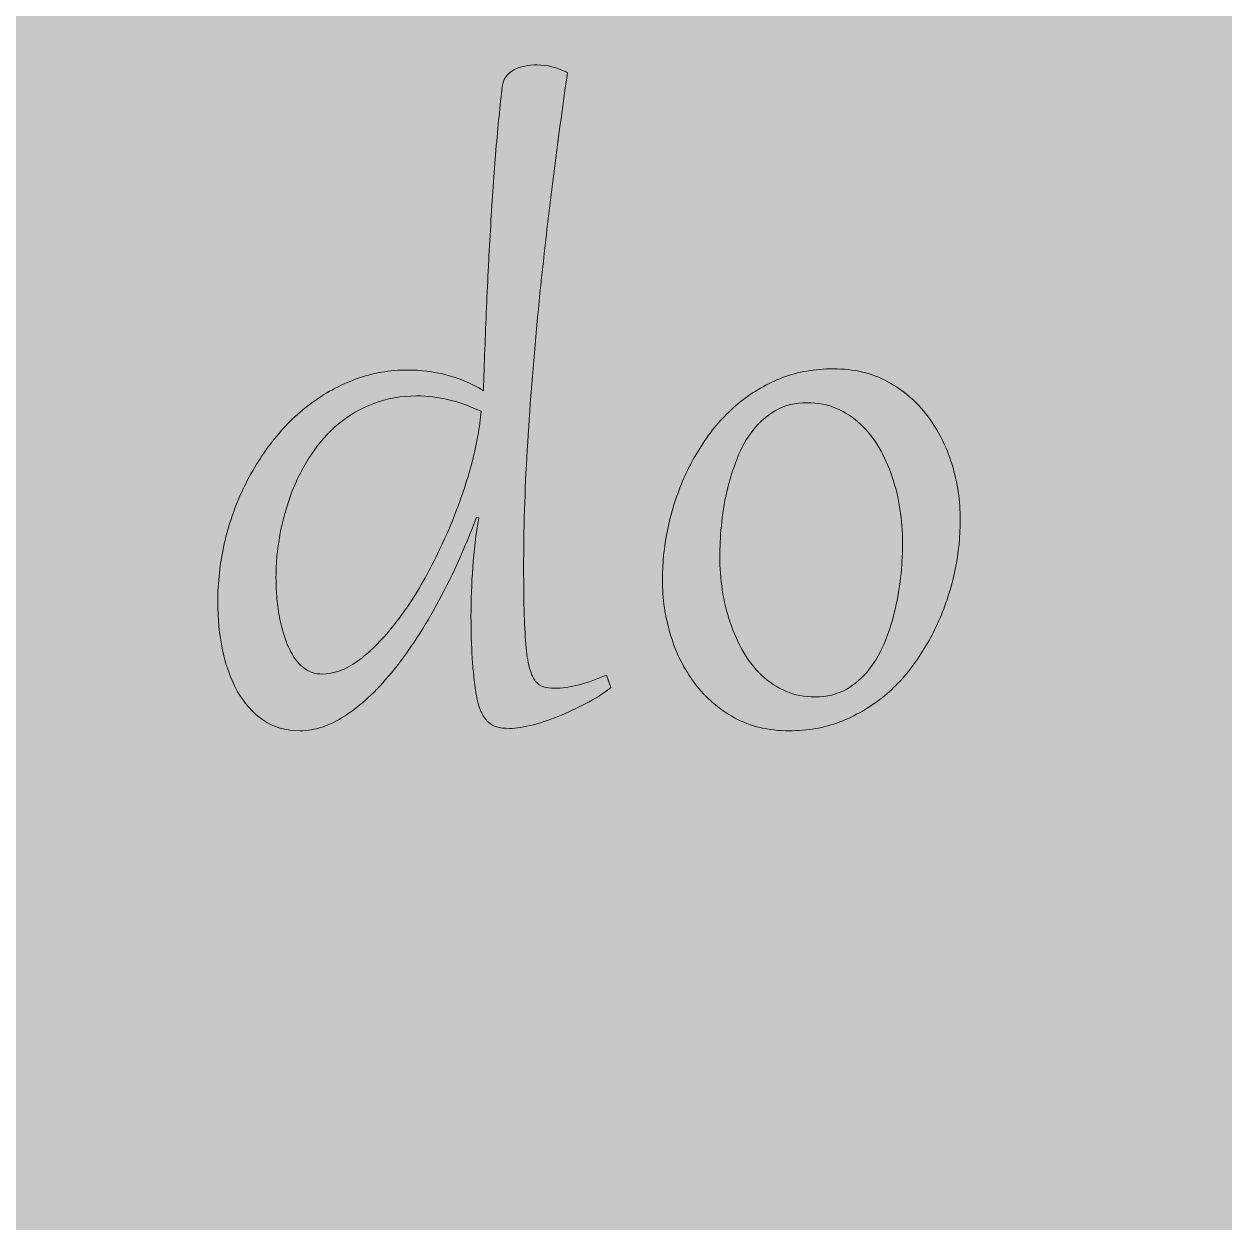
# Model space of a CAD drawing. Extents: x -4214 to -1795, y -2227 to -856.
# Drawn here: x -3295.4 to -3194.9, y -1778.5 to -1678.1 of the extents above; entities that cross this region are included whole.
import ezdxf

# ---------------------------------------------------------------- set-up
doc = ezdxf.new("R2010")
doc.units = 0
doc.header["$MEASUREMENT"] = 0
doc.layers.add('Layer 1', color=7, linetype='Continuous')

# ---------------------------------------------------------------- blocks, each defined once
blk = doc.blocks.new('block 14')
at = {"layer": 'Layer 1', "true_color": 0x2a3f49}
h = blk.add_hatch(color=149, dxfattribs=at)
h.dxf.hatch_style = 2
edge = h.paths.add_edge_path()
edge.add_spline(control_points=[(-3249.85, -1682.21), (-3250.34, -1685.63), (-3250.8, -1689.11), (-3251.24, -1692.69), (-3251.69, -1696.26), (-3252.08, -1699.82), (-3252.41, -1703.36), (-3252.75, -1706.91), (-3253.01, -1710.4), (-3253.22, -1713.83), (-3253.42, -1717.27), (-3253.52, -1720.57), (-3253.52, -1723.72), (-3253.52, -1725.24), (-3253.5, -1726.54), (-3253.47, -1727.63), (-3253.43, -1728.72), (-3253.38, -1729.64), (-3253.31, -1730.39), (-3253.24, -1731.14), (-3253.13, -1731.74), (-3253, -1732.18), (-3252.88, -1732.62), (-3252.72, -1732.97), (-3252.52, -1733.21), (-3252.33, -1733.45), (-3252.1, -1733.61), (-3251.85, -1733.68), (-3251.59, -1733.75), (-3251.29, -1733.79), (-3250.94, -1733.79), (-3250.3, -1733.79), (-3249.6, -1733.69), (-3248.86, -1733.5), (-3248.11, -1733.3), (-3247.36, -1733.03), (-3246.59, -1732.68), (-3246.59, -1732.68), (-3246.21, -1733.73), (-3246.21, -1733.73), (-3246.69, -1734.12), (-3247.3, -1734.52), (-3248.03, -1734.92), (-3248.76, -1735.32), (-3249.53, -1735.69), (-3250.34, -1736.03), (-3251.14, -1736.36), (-3251.93, -1736.63), (-3252.7, -1736.84), (-3253.48, -1737.05), (-3254.14, -1737.15), (-3254.71, -1737.15), (-3255.12, -1737.15), (-3255.49, -1737.11), (-3255.8, -1737.02), (-3256.1, -1736.92), (-3256.37, -1736.75), (-3256.59, -1736.52), (-3256.81, -1736.28), (-3257, -1735.97), (-3257.15, -1735.58), (-3257.31, -1735.19), (-3257.43, -1734.7), (-3257.53, -1734.09), (-3257.65, -1733.29), (-3257.75, -1732.35), (-3257.82, -1731.27), (-3257.89, -1730.2), (-3257.93, -1729.03), (-3257.93, -1727.77), (-3257.93, -1726.43), (-3257.88, -1725.06), (-3257.78, -1723.67), (-3257.68, -1722.28), (-3257.51, -1720.89), (-3257.28, -1719.51), (-3257.28, -1719.51), (-3257.47, -1719.47), (-3257.47, -1719.47), (-3258.5, -1722.2), (-3259.62, -1724.66), (-3260.84, -1726.86), (-3262.05, -1729.06), (-3263.31, -1730.94), (-3264.6, -1732.5), (-3265.88, -1734.06), (-3267.18, -1735.26), (-3268.48, -1736.1), (-3269.78, -1736.93), (-3271.03, -1737.35), (-3272.23, -1737.35), (-3273.44, -1737.35), (-3274.48, -1737.05), (-3275.35, -1736.44), (-3276.22, -1735.83), (-3276.94, -1735.02), (-3277.5, -1734.02), (-3278.05, -1733.02), (-3278.47, -1731.88), (-3278.73, -1730.58), (-3279, -1729.29), (-3279.14, -1727.95), (-3279.14, -1726.58), (-3279.14, -1724.93), (-3278.95, -1723.3), (-3278.59, -1721.7), (-3278.23, -1720.09), (-3277.71, -1718.57), (-3277.03, -1717.14), (-3276.35, -1715.7), (-3275.54, -1714.37), (-3274.58, -1713.14), (-3273.63, -1711.91), (-3272.56, -1710.85), (-3271.38, -1709.97), (-3270.2, -1709.08), (-3268.92, -1708.39), (-3267.55, -1707.88), (-3266.17, -1707.38), (-3264.72, -1707.13), (-3263.21, -1707.13), (-3262.15, -1707.13), (-3261.09, -1707.26), (-3260.03, -1707.53), (-3258.98, -1707.8), (-3257.93, -1708.24), (-3256.88, -1708.86), (-3256.82, -1706.58), (-3256.73, -1704.26), (-3256.63, -1701.9), (-3256.53, -1699.54), (-3256.41, -1697.25), (-3256.28, -1695.02), (-3256.14, -1692.8), (-3256, -1690.69), (-3255.84, -1688.7), (-3255.67, -1686.71), (-3255.5, -1684.94), (-3255.31, -1683.39), (-3255.27, -1683.06), (-3255.17, -1682.78), (-3254.99, -1682.55), (-3254.81, -1682.31), (-3254.59, -1682.13), (-3254.33, -1681.98), (-3254.06, -1681.84), (-3253.75, -1681.74), (-3253.42, -1681.67), (-3253.08, -1681.6), (-3252.74, -1681.57), (-3252.39, -1681.57), (-3251.59, -1681.57), (-3250.74, -1681.79), (-3249.85, -1682.21)], knot_values=[0, 0, 0, 0, 1, 1, 1, 2, 2, 2, 3, 3, 3, 4, 4, 4, 5, 5, 5, 6, 6, 6, 7, 7, 7, 8, 8, 8, 9, 9, 9, 10, 10, 10, 11, 11, 11, 12, 12, 12, 13, 13, 13, 14, 14, 14, 15, 15, 15, 16, 16, 16, 17, 17, 17, 18, 18, 18, 19, 19, 19, 20, 20, 20, 21, 21, 21, 22, 22, 22, 23, 23, 23, 24, 24, 24, 25, 25, 25, 26, 26, 26, 27, 27, 27, 28, 28, 28, 29, 29, 29, 30, 30, 30, 31, 31, 31, 32, 32, 32, 33, 33, 33, 34, 34, 34, 35, 35, 35, 36, 36, 36, 37, 37, 37, 38, 38, 38, 39, 39, 39, 40, 40, 40, 41, 41, 41, 42, 42, 42, 43, 43, 43, 44, 44, 44, 45, 45, 45, 46, 46, 46, 47, 47, 47, 48, 48, 48, 49, 49, 49, 50, 50, 50, 51, 51, 51, 51], degree=3, periodic=1)
edge = h.paths.add_edge_path()
edge.add_spline(control_points=[(-3257.09, -1710.59), (-3258.9, -1709.73), (-3260.69, -1709.3), (-3262.48, -1709.3), (-3263.78, -1709.3), (-3264.98, -1709.51), (-3266.08, -1709.93), (-3267.17, -1710.34), (-3268.15, -1710.92), (-3269.03, -1711.65), (-3269.9, -1712.38), (-3270.67, -1713.24), (-3271.32, -1714.23), (-3271.98, -1715.21), (-3272.52, -1716.28), (-3272.95, -1717.41), (-3273.38, -1718.54), (-3273.71, -1719.72), (-3273.93, -1720.94), (-3274.15, -1722.16), (-3274.26, -1723.38), (-3274.26, -1724.59), (-3274.26, -1725.02), (-3274.24, -1725.51), (-3274.2, -1726.07), (-3274.16, -1726.63), (-3274.09, -1727.2), (-3273.97, -1727.8), (-3273.86, -1728.4), (-3273.71, -1728.98), (-3273.52, -1729.55), (-3273.33, -1730.12), (-3273.09, -1730.64), (-3272.81, -1731.09), (-3272.53, -1731.55), (-3272.19, -1731.92), (-3271.79, -1732.19), (-3271.4, -1732.46), (-3270.93, -1732.6), (-3270.4, -1732.6), (-3269.43, -1732.6), (-3268.44, -1732.24), (-3267.43, -1731.52), (-3266.43, -1730.79), (-3265.45, -1729.83), (-3264.49, -1728.63), (-3263.53, -1727.44), (-3262.62, -1726.07), (-3261.77, -1724.53), (-3260.91, -1722.98), (-3260.15, -1721.4), (-3259.49, -1719.76), (-3258.83, -1718.13), (-3258.28, -1716.52), (-3257.86, -1714.93), (-3257.44, -1713.34), (-3257.18, -1711.89), (-3257.09, -1710.59)], knot_values=[0, 0, 0, 0, 1, 1, 1, 2, 2, 2, 3, 3, 3, 4, 4, 4, 5, 5, 5, 6, 6, 6, 7, 7, 7, 8, 8, 8, 9, 9, 9, 10, 10, 10, 11, 11, 11, 12, 12, 12, 13, 13, 13, 14, 14, 14, 15, 15, 15, 16, 16, 16, 17, 17, 17, 18, 18, 18, 19, 19, 19, 19], degree=3, periodic=1)
h = blk.add_hatch(color=149, dxfattribs=at)
h.dxf.hatch_style = 2
edge = h.paths.add_edge_path()
edge.add_spline(control_points=[(-3241.9, -1724.69), (-3241.9, -1723.33), (-3241.76, -1721.96), (-3241.48, -1720.56), (-3241.2, -1719.16), (-3240.78, -1717.81), (-3240.23, -1716.5), (-3239.68, -1715.2), (-3239, -1713.97), (-3238.19, -1712.81), (-3237.37, -1711.67), (-3236.44, -1710.66), (-3235.38, -1709.8), (-3234.32, -1708.95), (-3233.13, -1708.27), (-3231.83, -1707.77), (-3230.53, -1707.27), (-3229.12, -1707.03), (-3227.58, -1707.03), (-3225.86, -1707.03), (-3224.34, -1707.39), (-3223.02, -1708.11), (-3221.7, -1708.84), (-3220.59, -1709.79), (-3219.69, -1710.98), (-3218.79, -1712.17), (-3218.11, -1713.53), (-3217.64, -1715.04), (-3217.18, -1716.56), (-3216.95, -1718.11), (-3216.95, -1719.7), (-3216.95, -1721.05), (-3217.09, -1722.42), (-3217.37, -1723.82), (-3217.66, -1725.22), (-3218.07, -1726.57), (-3218.63, -1727.88), (-3219.19, -1729.19), (-3219.87, -1730.42), (-3220.69, -1731.57), (-3221.5, -1732.72), (-3222.43, -1733.72), (-3223.5, -1734.58), (-3224.56, -1735.43), (-3225.74, -1736.11), (-3227.04, -1736.61), (-3228.34, -1737.11), (-3229.76, -1737.35), (-3231.29, -1737.35), (-3233.01, -1737.35), (-3234.53, -1737), (-3235.85, -1736.27), (-3237.17, -1735.54), (-3238.28, -1734.59), (-3239.17, -1733.4), (-3240.07, -1732.21), (-3240.75, -1730.86), (-3241.21, -1729.34), (-3241.67, -1727.83), (-3241.9, -1726.27), (-3241.9, -1724.69)], knot_values=[0, 0, 0, 0, 1, 1, 1, 2, 2, 2, 3, 3, 3, 4, 4, 4, 5, 5, 5, 6, 6, 6, 7, 7, 7, 8, 8, 8, 9, 9, 9, 10, 10, 10, 11, 11, 11, 12, 12, 12, 13, 13, 13, 14, 14, 14, 15, 15, 15, 16, 16, 16, 17, 17, 17, 18, 18, 18, 19, 19, 19, 20, 20, 20, 20], degree=3, periodic=1)
edge = h.paths.add_edge_path()
edge.add_spline(control_points=[(-3237.09, -1722.78), (-3237.09, -1723.69), (-3237.02, -1724.62), (-3236.88, -1725.55), (-3236.74, -1726.49), (-3236.52, -1727.4), (-3236.22, -1728.27), (-3235.93, -1729.15), (-3235.56, -1729.96), (-3235.13, -1730.72), (-3234.69, -1731.48), (-3234.17, -1732.14), (-3233.58, -1732.71), (-3232.98, -1733.27), (-3232.31, -1733.71), (-3231.56, -1734.03), (-3230.82, -1734.35), (-3229.99, -1734.52), (-3229.1, -1734.52), (-3228.11, -1734.52), (-3227.25, -1734.3), (-3226.51, -1733.88), (-3225.76, -1733.46), (-3225.12, -1732.9), (-3224.57, -1732.2), (-3224.03, -1731.5), (-3223.58, -1730.7), (-3223.22, -1729.8), (-3222.87, -1728.91), (-3222.58, -1727.97), (-3222.37, -1727.02), (-3222.15, -1726.05), (-3222, -1725.11), (-3221.91, -1724.17), (-3221.83, -1723.22), (-3221.78, -1722.36), (-3221.78, -1721.57), (-3221.78, -1720.64), (-3221.86, -1719.71), (-3222, -1718.78), (-3222.14, -1717.84), (-3222.36, -1716.95), (-3222.65, -1716.08), (-3222.95, -1715.21), (-3223.31, -1714.4), (-3223.75, -1713.64), (-3224.18, -1712.89), (-3224.7, -1712.23), (-3225.3, -1711.67), (-3225.9, -1711.11), (-3226.57, -1710.67), (-3227.31, -1710.35), (-3228.06, -1710.03), (-3228.88, -1709.87), (-3229.78, -1709.87), (-3230.76, -1709.87), (-3231.62, -1710.08), (-3232.37, -1710.49), (-3233.11, -1710.9), (-3233.76, -1711.46), (-3234.3, -1712.16), (-3234.84, -1712.86), (-3235.3, -1713.66), (-3235.65, -1714.56), (-3236, -1715.46), (-3236.29, -1716.38), (-3236.51, -1717.34), (-3236.72, -1718.29), (-3236.87, -1719.24), (-3236.96, -1720.19), (-3237.05, -1721.13), (-3237.09, -1721.99), (-3237.09, -1722.78)], knot_values=[0, 0, 0, 0, 1, 1, 1, 2, 2, 2, 3, 3, 3, 4, 4, 4, 5, 5, 5, 6, 6, 6, 7, 7, 7, 8, 8, 8, 9, 9, 9, 10, 10, 10, 11, 11, 11, 12, 12, 12, 13, 13, 13, 14, 14, 14, 15, 15, 15, 16, 16, 16, 17, 17, 17, 18, 18, 18, 19, 19, 19, 20, 20, 20, 21, 21, 21, 22, 22, 22, 23, 23, 23, 24, 24, 24, 24], degree=3, periodic=1)
at = {"layer": 'Layer 1', "lineweight": 0}
for points, knots in [([(-3249.85, -1682.21), (-3250.34, -1685.63), (-3250.8, -1689.11), (-3251.24, -1692.69), (-3251.69, -1696.26), (-3252.08, -1699.82), (-3252.41, -1703.36), (-3252.75, -1706.91), (-3253.01, -1710.4), (-3253.22, -1713.83), (-3253.42, -1717.27), (-3253.52, -1720.57), (-3253.52, -1723.72), (-3253.52, -1725.24), (-3253.5, -1726.54), (-3253.47, -1727.63), (-3253.43, -1728.72), (-3253.38, -1729.64), (-3253.31, -1730.39), (-3253.24, -1731.14), (-3253.13, -1731.74), (-3253, -1732.18), (-3252.88, -1732.62), (-3252.72, -1732.97), (-3252.52, -1733.21), (-3252.33, -1733.45), (-3252.1, -1733.61), (-3251.85, -1733.68), (-3251.59, -1733.75), (-3251.29, -1733.79), (-3250.94, -1733.79), (-3250.3, -1733.79), (-3249.6, -1733.69), (-3248.86, -1733.5), (-3248.11, -1733.3), (-3247.36, -1733.03), (-3246.59, -1732.68), (-3246.59, -1732.68), (-3246.21, -1733.73), (-3246.21, -1733.73), (-3246.69, -1734.12), (-3247.3, -1734.52), (-3248.03, -1734.92), (-3248.76, -1735.32), (-3249.53, -1735.69), (-3250.34, -1736.03), (-3251.14, -1736.36), (-3251.93, -1736.63), (-3252.7, -1736.84), (-3253.48, -1737.05), (-3254.14, -1737.15), (-3254.71, -1737.15), (-3255.12, -1737.15), (-3255.49, -1737.11), (-3255.8, -1737.02), (-3256.1, -1736.92), (-3256.37, -1736.75), (-3256.59, -1736.52), (-3256.81, -1736.28), (-3257, -1735.97), (-3257.15, -1735.58), (-3257.31, -1735.19), (-3257.43, -1734.7), (-3257.53, -1734.09), (-3257.65, -1733.29), (-3257.75, -1732.35), (-3257.82, -1731.27), (-3257.89, -1730.2), (-3257.93, -1729.03), (-3257.93, -1727.77), (-3257.93, -1726.43), (-3257.88, -1725.06), (-3257.78, -1723.67), (-3257.68, -1722.28), (-3257.51, -1720.89), (-3257.28, -1719.51), (-3257.28, -1719.51), (-3257.47, -1719.47), (-3257.47, -1719.47), (-3258.5, -1722.2), (-3259.62, -1724.66), (-3260.84, -1726.86), (-3262.05, -1729.06), (-3263.31, -1730.94), (-3264.6, -1732.5), (-3265.88, -1734.06), (-3267.18, -1735.26), (-3268.48, -1736.1), (-3269.78, -1736.93), (-3271.03, -1737.35), (-3272.23, -1737.35), (-3273.44, -1737.35), (-3274.48, -1737.05), (-3275.35, -1736.44), (-3276.22, -1735.83), (-3276.94, -1735.02), (-3277.5, -1734.02), (-3278.05, -1733.02), (-3278.47, -1731.88), (-3278.73, -1730.58), (-3279, -1729.29), (-3279.14, -1727.95), (-3279.14, -1726.58), (-3279.14, -1724.93), (-3278.95, -1723.3), (-3278.59, -1721.7), (-3278.23, -1720.09), (-3277.71, -1718.57), (-3277.03, -1717.14), (-3276.35, -1715.7), (-3275.54, -1714.37), (-3274.58, -1713.14), (-3273.63, -1711.91), (-3272.56, -1710.85), (-3271.38, -1709.97), (-3270.2, -1709.08), (-3268.92, -1708.39), (-3267.55, -1707.88), (-3266.17, -1707.38), (-3264.72, -1707.13), (-3263.21, -1707.13), (-3262.15, -1707.13), (-3261.09, -1707.26), (-3260.03, -1707.53), (-3258.98, -1707.8), (-3257.93, -1708.24), (-3256.88, -1708.86), (-3256.82, -1706.58), (-3256.73, -1704.26), (-3256.63, -1701.9), (-3256.53, -1699.54), (-3256.41, -1697.25), (-3256.28, -1695.02), (-3256.14, -1692.8), (-3256, -1690.69), (-3255.84, -1688.7), (-3255.67, -1686.71), (-3255.5, -1684.94), (-3255.31, -1683.39), (-3255.27, -1683.06), (-3255.17, -1682.78), (-3254.99, -1682.55), (-3254.81, -1682.31), (-3254.59, -1682.13), (-3254.33, -1681.98), (-3254.06, -1681.84), (-3253.75, -1681.74), (-3253.42, -1681.67), (-3253.08, -1681.6), (-3252.74, -1681.57), (-3252.39, -1681.57), (-3251.59, -1681.57), (-3250.74, -1681.79), (-3249.85, -1682.21)], [0, 0, 0, 0, 1, 1, 1, 2, 2, 2, 3, 3, 3, 4, 4, 4, 5, 5, 5, 6, 6, 6, 7, 7, 7, 8, 8, 8, 9, 9, 9, 10, 10, 10, 11, 11, 11, 12, 12, 12, 13, 13, 13, 14, 14, 14, 15, 15, 15, 16, 16, 16, 17, 17, 17, 18, 18, 18, 19, 19, 19, 20, 20, 20, 21, 21, 21, 22, 22, 22, 23, 23, 23, 24, 24, 24, 25, 25, 25, 26, 26, 26, 27, 27, 27, 28, 28, 28, 29, 29, 29, 30, 30, 30, 31, 31, 31, 32, 32, 32, 33, 33, 33, 34, 34, 34, 35, 35, 35, 36, 36, 36, 37, 37, 37, 38, 38, 38, 39, 39, 39, 40, 40, 40, 41, 41, 41, 42, 42, 42, 43, 43, 43, 44, 44, 44, 45, 45, 45, 46, 46, 46, 47, 47, 47, 48, 48, 48, 49, 49, 49, 50, 50, 50, 51, 51, 51, 51]), ([(-3241.9, -1724.69), (-3241.9, -1723.33), (-3241.76, -1721.96), (-3241.48, -1720.56), (-3241.2, -1719.16), (-3240.78, -1717.81), (-3240.23, -1716.5), (-3239.68, -1715.2), (-3239, -1713.97), (-3238.19, -1712.81), (-3237.37, -1711.67), (-3236.44, -1710.66), (-3235.38, -1709.8), (-3234.32, -1708.95), (-3233.13, -1708.27), (-3231.83, -1707.77), (-3230.53, -1707.27), (-3229.12, -1707.03), (-3227.58, -1707.03), (-3225.86, -1707.03), (-3224.34, -1707.39), (-3223.02, -1708.11), (-3221.7, -1708.84), (-3220.59, -1709.79), (-3219.69, -1710.98), (-3218.79, -1712.17), (-3218.11, -1713.53), (-3217.64, -1715.04), (-3217.18, -1716.56), (-3216.95, -1718.11), (-3216.95, -1719.7), (-3216.95, -1721.05), (-3217.09, -1722.42), (-3217.37, -1723.82), (-3217.66, -1725.22), (-3218.07, -1726.57), (-3218.63, -1727.88), (-3219.19, -1729.19), (-3219.87, -1730.42), (-3220.69, -1731.57), (-3221.5, -1732.72), (-3222.43, -1733.72), (-3223.5, -1734.58), (-3224.56, -1735.43), (-3225.74, -1736.11), (-3227.04, -1736.61), (-3228.34, -1737.11), (-3229.76, -1737.35), (-3231.29, -1737.35), (-3233.01, -1737.35), (-3234.53, -1737), (-3235.85, -1736.27), (-3237.17, -1735.54), (-3238.28, -1734.59), (-3239.17, -1733.4), (-3240.07, -1732.21), (-3240.75, -1730.86), (-3241.21, -1729.34), (-3241.67, -1727.83), (-3241.9, -1726.27), (-3241.9, -1724.69)], [0, 0, 0, 0, 1, 1, 1, 2, 2, 2, 3, 3, 3, 4, 4, 4, 5, 5, 5, 6, 6, 6, 7, 7, 7, 8, 8, 8, 9, 9, 9, 10, 10, 10, 11, 11, 11, 12, 12, 12, 13, 13, 13, 14, 14, 14, 15, 15, 15, 16, 16, 16, 17, 17, 17, 18, 18, 18, 19, 19, 19, 20, 20, 20, 20]), ([(-3257.09, -1710.59), (-3258.9, -1709.73), (-3260.69, -1709.3), (-3262.48, -1709.3), (-3263.78, -1709.3), (-3264.98, -1709.51), (-3266.08, -1709.93), (-3267.17, -1710.34), (-3268.15, -1710.92), (-3269.03, -1711.65), (-3269.9, -1712.38), (-3270.67, -1713.24), (-3271.32, -1714.23), (-3271.98, -1715.21), (-3272.52, -1716.28), (-3272.95, -1717.41), (-3273.38, -1718.54), (-3273.71, -1719.72), (-3273.93, -1720.94), (-3274.15, -1722.16), (-3274.26, -1723.38), (-3274.26, -1724.59), (-3274.26, -1725.02), (-3274.24, -1725.51), (-3274.2, -1726.07), (-3274.16, -1726.63), (-3274.09, -1727.2), (-3273.97, -1727.8), (-3273.86, -1728.4), (-3273.71, -1728.98), (-3273.52, -1729.55), (-3273.33, -1730.12), (-3273.09, -1730.64), (-3272.81, -1731.09), (-3272.53, -1731.55), (-3272.19, -1731.92), (-3271.79, -1732.19), (-3271.4, -1732.46), (-3270.93, -1732.6), (-3270.4, -1732.6), (-3269.43, -1732.6), (-3268.44, -1732.24), (-3267.43, -1731.52), (-3266.43, -1730.79), (-3265.45, -1729.83), (-3264.49, -1728.63), (-3263.53, -1727.44), (-3262.62, -1726.07), (-3261.77, -1724.53), (-3260.91, -1722.98), (-3260.15, -1721.4), (-3259.49, -1719.76), (-3258.83, -1718.13), (-3258.28, -1716.52), (-3257.86, -1714.93), (-3257.44, -1713.34), (-3257.18, -1711.89), (-3257.09, -1710.59)], [0, 0, 0, 0, 1, 1, 1, 2, 2, 2, 3, 3, 3, 4, 4, 4, 5, 5, 5, 6, 6, 6, 7, 7, 7, 8, 8, 8, 9, 9, 9, 10, 10, 10, 11, 11, 11, 12, 12, 12, 13, 13, 13, 14, 14, 14, 15, 15, 15, 16, 16, 16, 17, 17, 17, 18, 18, 18, 19, 19, 19, 19]), ([(-3237.09, -1722.78), (-3237.09, -1723.69), (-3237.02, -1724.62), (-3236.88, -1725.55), (-3236.74, -1726.49), (-3236.52, -1727.4), (-3236.22, -1728.27), (-3235.93, -1729.15), (-3235.56, -1729.96), (-3235.13, -1730.72), (-3234.69, -1731.48), (-3234.17, -1732.14), (-3233.58, -1732.71), (-3232.98, -1733.27), (-3232.31, -1733.71), (-3231.56, -1734.03), (-3230.82, -1734.35), (-3229.99, -1734.52), (-3229.1, -1734.52), (-3228.11, -1734.52), (-3227.25, -1734.3), (-3226.51, -1733.88), (-3225.76, -1733.46), (-3225.12, -1732.9), (-3224.57, -1732.2), (-3224.03, -1731.5), (-3223.58, -1730.7), (-3223.22, -1729.8), (-3222.87, -1728.91), (-3222.58, -1727.97), (-3222.37, -1727.02), (-3222.15, -1726.05), (-3222, -1725.11), (-3221.91, -1724.17), (-3221.83, -1723.22), (-3221.78, -1722.36), (-3221.78, -1721.57), (-3221.78, -1720.64), (-3221.86, -1719.71), (-3222, -1718.78), (-3222.14, -1717.84), (-3222.36, -1716.95), (-3222.65, -1716.08), (-3222.95, -1715.21), (-3223.31, -1714.4), (-3223.75, -1713.64), (-3224.18, -1712.89), (-3224.7, -1712.23), (-3225.3, -1711.67), (-3225.9, -1711.11), (-3226.57, -1710.67), (-3227.31, -1710.35), (-3228.06, -1710.03), (-3228.88, -1709.87), (-3229.78, -1709.87), (-3230.76, -1709.87), (-3231.62, -1710.08), (-3232.37, -1710.49), (-3233.11, -1710.9), (-3233.76, -1711.46), (-3234.3, -1712.16), (-3234.84, -1712.86), (-3235.3, -1713.66), (-3235.65, -1714.56), (-3236, -1715.46), (-3236.29, -1716.38), (-3236.51, -1717.34), (-3236.72, -1718.29), (-3236.87, -1719.24), (-3236.96, -1720.19), (-3237.05, -1721.13), (-3237.09, -1721.99), (-3237.09, -1722.78)], [0, 0, 0, 0, 1, 1, 1, 2, 2, 2, 3, 3, 3, 4, 4, 4, 5, 5, 5, 6, 6, 6, 7, 7, 7, 8, 8, 8, 9, 9, 9, 10, 10, 10, 11, 11, 11, 12, 12, 12, 13, 13, 13, 14, 14, 14, 15, 15, 15, 16, 16, 16, 17, 17, 17, 18, 18, 18, 19, 19, 19, 20, 20, 20, 21, 21, 21, 22, 22, 22, 23, 23, 23, 24, 24, 24, 24])]:
    blk.add_open_spline(points, degree=3, knots=knots, dxfattribs=at)
blk = doc.blocks.new('block 13')
at = {"layer": 'Layer 1'}
blk.add_blockref('block 14', (0, 0), dxfattribs=at)
blk = doc.blocks.new('block 3')
at = {"layer": 'Layer 1'}
blk.add_blockref('block 13', (0, 0), dxfattribs=at)
blk = doc.blocks.new('block 2')
at = {"layer": 'Layer 1', "true_color": 0xd1f7fe}
h = blk.add_hatch(color=7, dxfattribs=at)
h.dxf.hatch_style = 2
edge = h.paths.add_edge_path()
edge.add_spline(control_points=[(-1794.66, -1541.43), (-1798.65, -1538.41), (-1802.26, -1532.96), (-1802.26, -1532.96), (-1818.61, -1510.46), (-1812.96, -1476.79), (-1816.44, -1444.45), (-1820.97, -1402.43), (-1845.85, -1390.9), (-1845.85, -1390.9), (-1804.05, -1322.51), (-1892.29, -1300.54), (-1892.29, -1235.18), (-1892.29, -1185.07), (-1862.63, -1142.36), (-1862.63, -1091.81), (-1862.63, -1048.7), (-1902.17, -1036.97), (-1902.17, -1036.97), (-1867.4, -1000.37), (-1890.03, -934.19), (-1946.84, -934.19), (-2005.1, -934.19), (-2041.37, -964.4), (-2090.14, -964.4), (-2164.56, -964.4), (-2207.8, -887.5), (-2269.21, -938.66), (-2361.65, -869.93), (-2476.86, -966.12), (-2551.28, -966.12), (-2625.69, -966.12), (-2641.59, -875.56), (-2696.26, -901.1), (-2661.19, -910.16), (-2669.29, -950.94), (-2696.64, -950.94), (-2728.63, -950.94), (-2744.91, -917.99), (-2781.11, -917.99), (-2815.61, -917.99), (-2899.41, -972.27), (-2996.85, -864.27), (-2996.85, -864.27), (-2999.69, -861.05), (-3004.23, -855.72), (-3008.77, -861.05), (-3011.6, -864.27), (-3011.6, -864.27), (-3109.05, -972.27), (-3192.84, -917.99), (-3227.35, -917.99), (-3263.55, -917.99), (-3279.83, -950.94), (-3311.82, -950.94), (-3339.17, -950.94), (-3347.26, -910.16), (-3312.19, -901.1), (-3366.87, -875.56), (-3382.76, -966.12), (-3457.18, -966.12), (-3531.59, -966.12), (-3646.8, -869.93), (-3739.25, -938.66), (-3800.66, -887.5), (-3843.9, -964.4), (-3918.32, -964.4), (-3967.09, -964.4), (-4003.36, -934.19), (-4061.61, -934.19), (-4118.43, -934.19), (-4141.05, -1000.37), (-4106.29, -1036.97), (-4106.29, -1036.97), (-4145.83, -1048.7), (-4145.83, -1091.81), (-4145.83, -1142.36), (-4116.17, -1185.07), (-4116.17, -1235.18), (-4116.17, -1300.54), (-4204.41, -1322.51), (-4162.6, -1390.9), (-4162.6, -1390.9), (-4187.49, -1402.43), (-4192.02, -1444.45), (-4195.5, -1476.79), (-4189.85, -1510.46), (-4206.19, -1532.96), (-4206.19, -1532.96), (-4209.85, -1538.25), (-4213.8, -1541.43), (-4209.78, -1544.99), (-4206.19, -1549.9), (-4206.19, -1549.9), (-4189.85, -1572.4), (-4195.5, -1606.08), (-4192.02, -1638.41), (-4187.49, -1680.43), (-4162.6, -1691.96), (-4162.6, -1691.96), (-4204.41, -1760.35), (-4116.17, -1782.32), (-4116.17, -1847.68), (-4116.17, -1897.79), (-4145.83, -1940.5), (-4145.83, -1991.05), (-4145.83, -2034.16), (-4106.29, -2045.89), (-4106.29, -2045.89), (-4141.05, -2082.49), (-4118.43, -2148.67), (-4061.61, -2148.67), (-4003.36, -2148.67), (-3967.09, -2118.46), (-3918.32, -2118.46), (-3843.9, -2118.46), (-3800.66, -2195.36), (-3739.25, -2144.21), (-3646.8, -2212.93), (-3531.59, -2116.74), (-3457.18, -2116.74), (-3382.76, -2116.74), (-3366.87, -2207.3), (-3312.19, -2181.76), (-3347.26, -2172.7), (-3339.17, -2131.92), (-3311.82, -2131.92), (-3279.83, -2131.92), (-3263.55, -2164.87), (-3227.35, -2164.87), (-3192.84, -2164.87), (-3109.05, -2110.59), (-3011.6, -2218.59), (-3011.6, -2218.59), (-3008.77, -2221.81), (-3004.23, -2227.14), (-2999.69, -2221.81), (-2996.85, -2218.59), (-2996.85, -2218.59), (-2899.41, -2110.59), (-2815.61, -2164.87), (-2781.11, -2164.87), (-2744.91, -2164.87), (-2728.63, -2131.92), (-2696.64, -2131.92), (-2669.29, -2131.92), (-2661.19, -2172.7), (-2696.26, -2181.76), (-2641.59, -2207.3), (-2625.69, -2116.74), (-2551.28, -2116.74), (-2476.86, -2116.74), (-2361.65, -2212.93), (-2269.21, -2144.21), (-2207.8, -2195.36), (-2164.56, -2118.46), (-2090.14, -2118.46), (-2041.37, -2118.46), (-2005.1, -2148.67), (-1946.84, -2148.67), (-1890.03, -2148.67), (-1867.4, -2082.49), (-1902.17, -2045.89), (-1902.17, -2045.89), (-1862.63, -2034.16), (-1862.63, -1991.05), (-1862.63, -1940.5), (-1892.29, -1897.79), (-1892.29, -1847.68), (-1892.29, -1782.32), (-1804.05, -1760.35), (-1845.85, -1691.96), (-1845.85, -1691.96), (-1820.97, -1680.43), (-1816.44, -1638.41), (-1812.96, -1606.08), (-1818.61, -1572.4), (-1802.26, -1549.9), (-1802.26, -1549.9), (-1799.12, -1544.75), (-1794.66, -1541.43)], knot_values=[0, 0, 0, 0, 1, 1, 1, 2, 2, 2, 3, 3, 3, 4, 4, 4, 5, 5, 5, 6, 6, 6, 7, 7, 7, 8, 8, 8, 9, 9, 9, 10, 10, 10, 11, 11, 11, 12, 12, 12, 13, 13, 13, 14, 14, 14, 15, 15, 15, 16, 16, 16, 17, 17, 17, 18, 18, 18, 19, 19, 19, 20, 20, 20, 21, 21, 21, 22, 22, 22, 23, 23, 23, 24, 24, 24, 25, 25, 25, 26, 26, 26, 27, 27, 27, 28, 28, 28, 29, 29, 29, 30, 30, 30, 31, 31, 31, 32, 32, 32, 33, 33, 33, 34, 34, 34, 35, 35, 35, 36, 36, 36, 37, 37, 37, 38, 38, 38, 39, 39, 39, 40, 40, 40, 41, 41, 41, 42, 42, 42, 43, 43, 43, 44, 44, 44, 45, 45, 45, 46, 46, 46, 47, 47, 47, 48, 48, 48, 49, 49, 49, 50, 50, 50, 51, 51, 51, 52, 52, 52, 53, 53, 53, 54, 54, 54, 55, 55, 55, 56, 56, 56, 57, 57, 57, 58, 58, 58, 59, 59, 59, 60, 60, 60, 60], degree=3, periodic=1)
at = {"layer": 'Layer 1', "lineweight": 0}
blk.add_open_spline([(-1794.66, -1541.43), (-1798.65, -1538.41), (-1802.26, -1532.96), (-1802.26, -1532.96), (-1818.61, -1510.46), (-1812.96, -1476.79), (-1816.44, -1444.45), (-1820.97, -1402.43), (-1845.85, -1390.9), (-1845.85, -1390.9), (-1804.05, -1322.51), (-1892.29, -1300.54), (-1892.29, -1235.18), (-1892.29, -1185.07), (-1862.63, -1142.36), (-1862.63, -1091.81), (-1862.63, -1048.7), (-1902.17, -1036.97), (-1902.17, -1036.97), (-1867.4, -1000.37), (-1890.03, -934.19), (-1946.84, -934.19), (-2005.1, -934.19), (-2041.37, -964.4), (-2090.14, -964.4), (-2164.56, -964.4), (-2207.8, -887.5), (-2269.21, -938.66), (-2361.65, -869.93), (-2476.86, -966.12), (-2551.28, -966.12), (-2625.69, -966.12), (-2641.59, -875.56), (-2696.26, -901.1), (-2661.19, -910.16), (-2669.29, -950.94), (-2696.64, -950.94), (-2728.63, -950.94), (-2744.91, -917.99), (-2781.11, -917.99), (-2815.61, -917.99), (-2899.41, -972.27), (-2996.85, -864.27), (-2996.85, -864.27), (-2999.69, -861.05), (-3004.23, -855.72), (-3008.77, -861.05), (-3011.6, -864.27), (-3011.6, -864.27), (-3109.05, -972.27), (-3192.84, -917.99), (-3227.35, -917.99), (-3263.55, -917.99), (-3279.83, -950.94), (-3311.82, -950.94), (-3339.17, -950.94), (-3347.26, -910.16), (-3312.19, -901.1), (-3366.87, -875.56), (-3382.76, -966.12), (-3457.18, -966.12), (-3531.59, -966.12), (-3646.8, -869.93), (-3739.25, -938.66), (-3800.66, -887.5), (-3843.9, -964.4), (-3918.32, -964.4), (-3967.09, -964.4), (-4003.36, -934.19), (-4061.61, -934.19), (-4118.43, -934.19), (-4141.05, -1000.37), (-4106.29, -1036.97), (-4106.29, -1036.97), (-4145.83, -1048.7), (-4145.83, -1091.81), (-4145.83, -1142.36), (-4116.17, -1185.07), (-4116.17, -1235.18), (-4116.17, -1300.54), (-4204.41, -1322.51), (-4162.6, -1390.9), (-4162.6, -1390.9), (-4187.49, -1402.43), (-4192.02, -1444.45), (-4195.5, -1476.79), (-4189.85, -1510.46), (-4206.19, -1532.96), (-4206.19, -1532.96), (-4209.85, -1538.25), (-4213.8, -1541.43), (-4209.78, -1544.99), (-4206.19, -1549.9), (-4206.19, -1549.9), (-4189.85, -1572.4), (-4195.5, -1606.08), (-4192.02, -1638.41), (-4187.49, -1680.43), (-4162.6, -1691.96), (-4162.6, -1691.96), (-4204.41, -1760.35), (-4116.17, -1782.32), (-4116.17, -1847.68), (-4116.17, -1897.79), (-4145.83, -1940.5), (-4145.83, -1991.05), (-4145.83, -2034.16), (-4106.29, -2045.89), (-4106.29, -2045.89), (-4141.05, -2082.49), (-4118.43, -2148.67), (-4061.61, -2148.67), (-4003.36, -2148.67), (-3967.09, -2118.46), (-3918.32, -2118.46), (-3843.9, -2118.46), (-3800.66, -2195.36), (-3739.25, -2144.21), (-3646.8, -2212.93), (-3531.59, -2116.74), (-3457.18, -2116.74), (-3382.76, -2116.74), (-3366.87, -2207.3), (-3312.19, -2181.76), (-3347.26, -2172.7), (-3339.17, -2131.92), (-3311.82, -2131.92), (-3279.83, -2131.92), (-3263.55, -2164.87), (-3227.35, -2164.87), (-3192.84, -2164.87), (-3109.05, -2110.59), (-3011.6, -2218.59), (-3011.6, -2218.59), (-3008.77, -2221.81), (-3004.23, -2227.14), (-2999.69, -2221.81), (-2996.85, -2218.59), (-2996.85, -2218.59), (-2899.41, -2110.59), (-2815.61, -2164.87), (-2781.11, -2164.87), (-2744.91, -2164.87), (-2728.63, -2131.92), (-2696.64, -2131.92), (-2669.29, -2131.92), (-2661.19, -2172.7), (-2696.26, -2181.76), (-2641.59, -2207.3), (-2625.69, -2116.74), (-2551.28, -2116.74), (-2476.86, -2116.74), (-2361.65, -2212.93), (-2269.21, -2144.21), (-2207.8, -2195.36), (-2164.56, -2118.46), (-2090.14, -2118.46), (-2041.37, -2118.46), (-2005.1, -2148.67), (-1946.84, -2148.67), (-1890.03, -2148.67), (-1867.4, -2082.49), (-1902.17, -2045.89), (-1902.17, -2045.89), (-1862.63, -2034.16), (-1862.63, -1991.05), (-1862.63, -1940.5), (-1892.29, -1897.79), (-1892.29, -1847.68), (-1892.29, -1782.32), (-1804.05, -1760.35), (-1845.85, -1691.96), (-1845.85, -1691.96), (-1820.97, -1680.43), (-1816.44, -1638.41), (-1812.96, -1606.08), (-1818.61, -1572.4), (-1802.26, -1549.9), (-1802.26, -1549.9), (-1799.12, -1544.75), (-1794.66, -1541.43)], degree=3, knots=[0, 0, 0, 0, 1, 1, 1, 2, 2, 2, 3, 3, 3, 4, 4, 4, 5, 5, 5, 6, 6, 6, 7, 7, 7, 8, 8, 8, 9, 9, 9, 10, 10, 10, 11, 11, 11, 12, 12, 12, 13, 13, 13, 14, 14, 14, 15, 15, 15, 16, 16, 16, 17, 17, 17, 18, 18, 18, 19, 19, 19, 20, 20, 20, 21, 21, 21, 22, 22, 22, 23, 23, 23, 24, 24, 24, 25, 25, 25, 26, 26, 26, 27, 27, 27, 28, 28, 28, 29, 29, 29, 30, 30, 30, 31, 31, 31, 32, 32, 32, 33, 33, 33, 34, 34, 34, 35, 35, 35, 36, 36, 36, 37, 37, 37, 38, 38, 38, 39, 39, 39, 40, 40, 40, 41, 41, 41, 42, 42, 42, 43, 43, 43, 44, 44, 44, 45, 45, 45, 46, 46, 46, 47, 47, 47, 48, 48, 48, 49, 49, 49, 50, 50, 50, 51, 51, 51, 52, 52, 52, 53, 53, 53, 54, 54, 54, 55, 55, 55, 56, 56, 56, 57, 57, 57, 58, 58, 58, 59, 59, 59, 60, 60, 60, 60], dxfattribs=at)
at = {"layer": 'Layer 1'}
blk.add_blockref('block 3', (0, 0), dxfattribs=at)

msp = doc.modelspace()

# ---------------------------------------------------------------- block references
at = {"layer": 'Layer 1'}
msp.add_blockref('block 2', (0, 0), dxfattribs=at)

doc.saveas('drawing.dxf')
